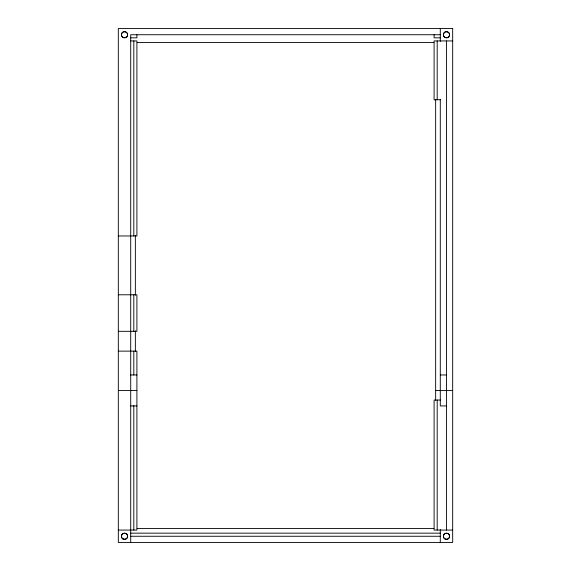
<?xml version="1.0" encoding="UTF-8"?>
<svg xmlns="http://www.w3.org/2000/svg" width="571" height="571" viewBox="0 0 571 571"><rect width="100%" height="100%" fill="white"/><g stroke="black" fill="none" stroke-linecap="round" stroke-linejoin="round"><path stroke-width="0.86" d="M440.291 34.738L130.709 34.738L130.709 542.45M130.709 37.836L136.904 37.836L136.904 34.738M440.291 37.836L434.096 37.836L434.096 34.738M130.709 40.934L136.904 40.934L136.904 235.966L118.325 235.966M452.675 40.934L434.096 40.934L434.096 99.754L440.291 99.754M137.14 42.482L433.86 42.482M118.325 294.786L136.904 294.786L136.904 331.316L118.325 331.316M118.325 351.129L136.904 351.129L136.904 530.066L118.325 530.066M130.709 374.969L136.904 374.969M440.291 374.969L446.479 374.969M118.325 390.45L136.904 390.45M435.644 390.45L452.675 390.45M440.291 400.043L434.096 400.043L434.096 530.066L452.675 530.066M130.709 405.924L136.904 405.924M446.479 405.924L440.291 405.924L440.291 99.275M137.14 528.518L433.86 528.518M130.709 533.164L440.291 533.164M130.709 536.262L440.291 536.262M446.479 40.934L446.479 530.066M440.291 28.55L440.291 41.398M440.291 529.595L440.291 542.45M437.193 40.934L437.193 99.754M437.193 400.043L437.193 530.066M435.644 99.44L435.644 400.242M135.356 235.595L135.356 295.221M135.356 330.823L135.356 351.286M133.807 40.934L133.807 235.966M133.807 294.786L133.807 331.316M133.807 351.129L133.807 374.969M133.807 405.567L133.807 530.066M121.53 33.939C120.353 37.743 126.626 39.42 127.511 35.545C128.682 31.74 122.415 30.063 121.53 33.939M443.403 536.105C442.996 540.066 449.563 540.402 449.555 536.412C449.962 532.45 443.396 532.115 443.403 536.105M443.503 33.903C442.282 37.693 448.535 39.449 449.463 35.58C450.683 31.79 444.431 30.035 443.503 33.903M121.445 536.076C121.002 540.038 127.561 540.423 127.597 536.44C128.032 532.479 121.473 532.093 121.445 536.076M452.675 28.55L118.325 28.55L118.325 542.45L452.675 542.45L452.675 28.55M122.929 538.917A3.098 3.098 0 0 0 127.611 536.305A3.098 3.098 0 0 0 123.015 533.557A3.098 3.098 0 0 0 122.929 538.917M444.673 538.767A3.098 3.098 0 0 0 449.563 536.569A3.098 3.098 0 0 0 445.209 533.435A3.098 3.098 0 0 0 444.673 538.767M122.972 37.422A3.098 3.098 0 0 0 127.619 34.738A3.098 3.098 0 0 0 122.972 32.062A3.098 3.098 0 0 0 122.972 37.422M444.902 37.408A3.098 3.098 0 0 0 449.577 34.774A3.098 3.098 0 0 0 444.966 32.04A3.098 3.098 0 0 0 444.902 37.408"/></g></svg>
